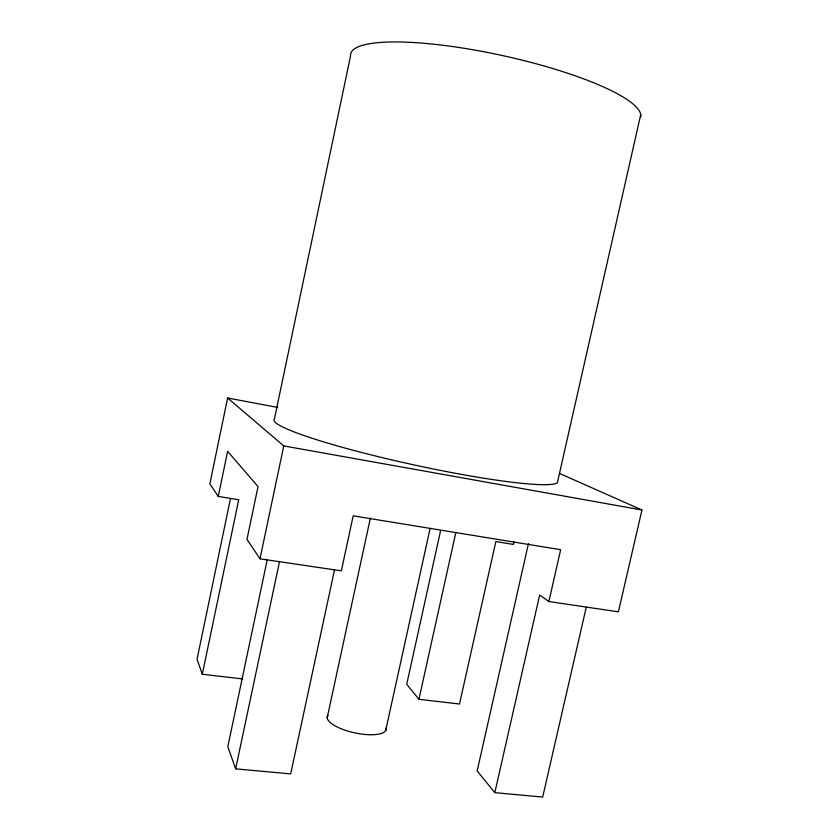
<?xml version="1.0" encoding="UTF-8"?>
<svg xmlns="http://www.w3.org/2000/svg" width="839" height="839" viewBox="0 0 839 839"><rect width="100%" height="100%" fill="white"/><g stroke="black" fill="none" stroke-linecap="round" stroke-linejoin="round"><path stroke-width="1.26" d="M277.803 407.471L227.61 397.99L209.855 483.862L218.266 496.436L238.716 499.761L202.314 674.252L242.66 678.919M218.266 496.436L227.621 451.34L258.045 486.568L246.981 539.362L259.996 558.805L341.347 570.845L353.188 515.828L560.662 549.713L548.874 601.542L618.385 611.83L641.961 510.007L559.613 473.469M230.494 498.481L197.039 659.255L202.314 674.252M259.996 558.805L283.76 445.918L227.61 397.99M267.263 559.634L227.82 746.626L235.644 768.849L290.682 773.904L334.572 569.618M235.644 768.849L279.555 561.406M327.189 717.796L370.398 517.988M385.678 730.559L430.124 528.339M440.632 530.447L406.726 684.288L418.934 699.307L459.51 704.005L495.839 541.585L513.437 544.438L514.003 541.931M418.934 699.307L455.881 532.304M528.434 543.641L477.171 770.936L494.821 792.656L542.676 797.05L586.262 607.226M640.734 114.555L557.358 482.792A145.441 14.326 12.3 0 1 402.28 462.31A145.441 14.326 12.3 0 1 274.437 418.892L350.524 56.045A148.44 30.802 12.3 0 1 496.73 54.325A148.44 30.802 12.3 0 1 640.755 116.936M494.821 792.656L539.666 594.998L548.874 601.542M283.76 445.918L641.961 510.007M386.045 727.99A30.099 9.911 12.3 0 1 354.53 732.825A30.099 9.911 12.3 0 1 327.934 715.31"/></g></svg>
